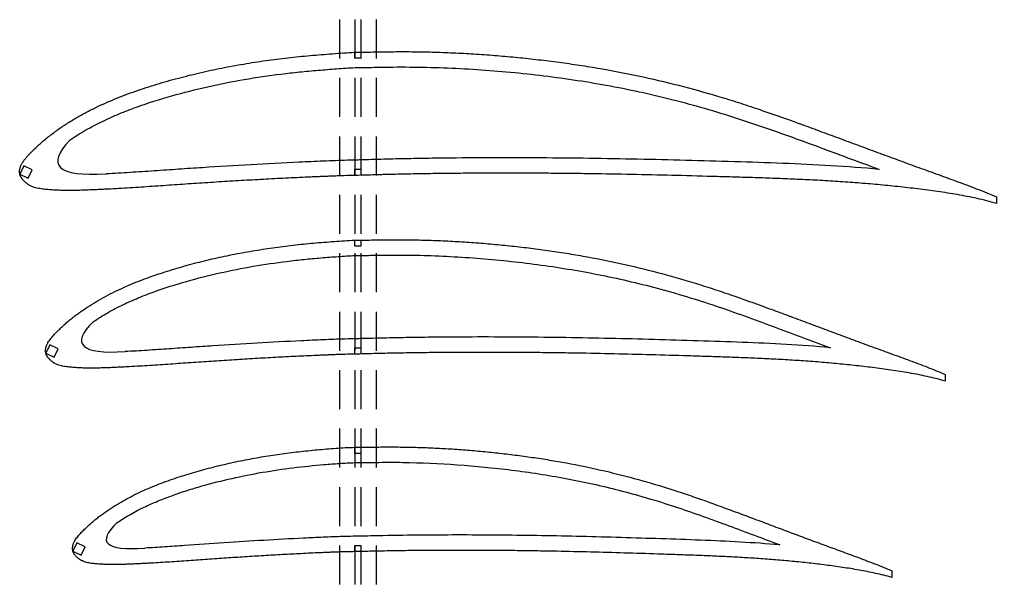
# Model space of a CAD drawing. Header units: millimetres. Extents: x -11497 to 404, y -3854 to 414.
# Drawn here: x -3060.2 to -2741.7, y 214.8 to 399.9 of the extents above; entities that cross this region are included whole.
import ezdxf

# ---------------------------------------------------------------- set-up
doc = ezdxf.new("R2010")
doc.units = ezdxf.units.MM
doc.linetypes.add('DASHED', pattern=[19.05, 12.7, -6.35])
doc.layers.add('111', color=140, linetype='DASHED')

msp = doc.modelspace()

# ---------------------------------------------------------------- linework, layer by layer
for p, q in [((-2950.9288, 387.304), (-2950.9288, 389.2924)), ((-2948.9288, 389.304), (-2948.9288, 387.304)), ((-2948.9288, 387.304), (-2950.9288, 387.304)), ((-2950.9288, 349.1179), (-2950.9288, 351.1179)), ((-2950.9288, 351.1179), (-2948.9288, 351.1179)), ((-2948.9288, 351.1179), (-2948.9288, 349.1676)), ((-2950.9288, 326.0361), (-2950.9288, 328.0224)), ((-2948.9288, 326.0361), (-2950.9288, 326.0361)), ((-2948.9288, 328.0361), (-2948.9288, 326.0361)), ((-2950.9288, 290.8706), (-2950.9288, 292.8706)), ((-2950.9288, 292.8706), (-2948.9288, 292.8706)), ((-2948.9288, 292.8706), (-2948.9288, 290.9165)), ((-2950.9288, 258.5164), (-2950.9288, 260.5008)), ((-2948.9288, 258.5164), (-2950.9288, 258.5164)), ((-2948.9288, 260.5164), (-2948.9288, 258.5164)), ((-2950.9288, 226.4871), (-2950.9288, 228.4871)), ((-2950.9288, 228.4871), (-2948.9288, 228.4871)), ((-2948.9288, 228.4871), (-2948.9288, 226.5277))]:
    msp.add_line(p, q)
at = {"color": 7, "linetype": 'Continuous', "lineweight": 25}
for p, q in [((-3043.7303, 360.7255), (-3043.73, 360.7253)), ((-3058.8353, 352.2086), (-3060.1031, 349.4896)), ((-3056.1163, 350.9407), (-3058.8353, 352.2086)), ((-3057.3842, 348.2218), (-3056.1163, 350.9407)), ((-3060.1031, 349.4896), (-3057.3842, 348.2218)), ((-3032.0292, 349.6318), (-3032.031, 349.6317)), ((-2741.6555, 342.1581), (-2741.6549, 339.9964)), ((-3036.2038, 301.437), (-3036.2037, 301.4368)), ((-3050.352, 293.8611), (-3051.6199, 291.1422)), ((-3047.6331, 292.5932), (-3050.352, 293.8611)), ((-3051.6199, 291.1422), (-3048.901, 289.8743)), ((-3048.901, 289.8743), (-3047.6331, 292.5932)), ((-3025.8082, 291.6955), (-3025.8113, 291.6953)), ((-2758.4011, 284.2697), (-2758.3996, 282.0968)), ((-3028.3897, 235.9725), (-3028.3895, 235.9723)), ((-3041.5445, 229.3737), (-3042.8124, 226.6548)), ((-3042.8124, 226.6548), (-3040.0935, 225.3869)), ((-3038.8256, 228.1058), (-3041.5445, 229.3737)), ((-3040.0935, 225.3869), (-3038.8256, 228.1058)), ((-2775.7867, 220.2589), (-2775.7845, 218.0744))]:
    msp.add_line(p, q, dxfattribs=at)
for points, knots in [([(-2741.6549, 339.9964), (-2742.6944, 340.3143), (-2744.803, 340.8497), (-2747.9764, 341.6083), (-2751.1736, 342.2709), (-2754.3849, 342.8638), (-2757.609, 343.3923), (-2760.8417, 343.8712), (-2764.0808, 344.3131), (-2767.3248, 344.7263), (-2770.5731, 345.1124), (-2774.9094, 345.5943), (-2780.339, 346.1322), (-2786.8665, 346.6835), (-2793.4037, 347.1512), (-2799.9489, 347.5378), (-2806.5001, 347.8576), (-2813.0558, 348.1226), (-2819.6148, 348.3477), (-2826.1758, 348.5491), (-2834.9259, 348.7997), (-2845.8655, 349.101), (-2858.9944, 349.4115), (-2869.934, 349.6102), (-2878.6836, 349.7274), (-2885.2443, 349.7946), (-2891.8031, 349.8413), (-2898.3595, 349.8648), (-2904.9133, 349.8664), (-2911.4639, 349.8439), (-2918.0109, 349.7954), (-2924.5538, 349.7195), (-2930.0026, 349.6328), (-2934.3591, 349.5496), (-2937.6251, 349.4765), (-2940.3459, 349.4181), (-2942.5215, 349.358), (-2944.6965, 349.2933), (-2947.4142, 349.2048), (-2949.5881, 349.1504), (-2951.8907, 349.0948), (-2953.7138, 349.0387), (-2956.1437, 348.9579), (-2957.9657, 348.8933), (-2959.7872, 348.8232), (-2961.6082, 348.7476), (-2963.4288, 348.6705), (-2965.8557, 348.5661), (-2968.8884, 348.4284), (-2972.526, 348.2548), (-2976.1622, 348.0727), (-2981.0083, 347.8184), (-2985.8515, 347.5487), (-2990.6919, 347.2621), (-2994.3209, 347.04), (-2997.9486, 346.8114), (-3001.5751, 346.5755), (-3005.2004, 346.3341), (-3008.8248, 346.0891), (-3012.4481, 345.8395), (-3016.0708, 345.5896), (-3019.6933, 345.3445), (-3023.3159, 345.1102), (-3026.939, 344.8919), (-3029.9589, 344.7282), (-3032.3752, 344.6065), (-3034.1874, 344.5193), (-3035.9997, 344.4357), (-3037.8122, 344.3567), (-3039.625, 344.2891), (-3041.4383, 344.2384), (-3043.2521, 344.2121), (-3045.0661, 344.2157), (-3046.8795, 344.2564), (-3048.6917, 344.3332), (-3050.5014, 344.457), (-3052.3072, 344.6251), (-3054.1069, 344.8592), (-3055.5716, 345.2538), (-3056.6777, 345.747), (-3057.3318, 346.1266), (-3057.8292, 346.4704), (-3058.3086, 346.8387), (-3058.7559, 347.2464), (-3059.11, 347.6395), (-3059.3036, 347.8711), (-3059.4408, 348.0515), (-3059.5676, 348.2392), (-3059.6807, 348.4356), (-3059.7833, 348.6376), (-3059.8913, 348.8362), (-3059.9924, 349.0383), (-3060.0662, 349.2523), (-3060.1247, 349.4706), (-3060.1688, 349.6928), (-3060.2015, 349.9169), (-3060.2283, 350.218), (-3060.232, 350.5965), (-3060.1866, 350.9723), (-3060.1298, 351.2688), (-3060.0752, 351.4887), (-3060.0102, 351.7058), (-3059.9119, 351.9915), (-3059.7683, 352.341), (-3059.568, 352.7478), (-3059.272, 353.2751), (-3058.8542, 353.9054), (-3058.3041, 354.6262), (-3057.7172, 355.318), (-3057.1059, 355.9876), (-3056.4766, 356.6404), (-3055.8367, 357.283), (-3054.9754, 358.1313), (-3053.8737, 359.1662), (-3052.5141, 360.3665), (-3051.1143, 361.52), (-3049.6814, 362.6319), (-3047.7314, 364.0623), (-3045.2294, 365.7598), (-3042.143, 367.6674), (-3038.9827, 369.4503), (-3035.7534, 371.1055), (-3032.4642, 372.6387), (-3029.1241, 374.0583), (-3025.7451, 375.3833), (-3022.334, 376.6247), (-3018.8944, 377.7862), (-3015.4311, 378.8766), (-3011.9461, 379.8976), (-3008.4434, 380.8585), (-3004.9249, 381.7623), (-3001.3916, 382.6095), (-2997.8446, 383.4012), (-2993.0985, 384.3832), (-2987.1373, 385.4788), (-2981.144, 386.4018), (-2976.334, 387.0459), (-2972.7194, 387.4815), (-2969.0984, 387.8704), (-2965.4723, 388.2224), (-2961.8399, 388.5151), (-2958.205, 388.7916), (-2954.5685, 389.0636), (-2952.1423, 389.2228), (-2950.9288, 389.2924)], [0, 0, 0, 0, 0.00737426, 0.01474851, 0.02212277, 0.02949703, 0.03687129, 0.04424554, 0.0516198, 0.05899406, 0.06636831, 0.07374257, 0.08849108, 0.1032396, 0.11798811, 0.13273663, 0.14748514, 0.16223365, 0.17698217, 0.19173068, 0.2064792, 0.23597622, 0.26547325, 0.29497028, 0.3097188, 0.32446731, 0.33921582, 0.35396434, 0.36871285, 0.38346137, 0.39820988, 0.41295839, 0.42770691, 0.43508116, 0.44245542, 0.44982968, 0.45351681, 0.45720394, 0.46457819, 0.47195245, 0.47195245, 0.48020319, 0.48432856, 0.48845394, 0.49257931, 0.49670468, 0.50083005, 0.50495542, 0.51320616, 0.52145691, 0.52970765, 0.53795839, 0.55445988, 0.56271062, 0.57096137, 0.57921211, 0.58746285, 0.59571359, 0.60396434, 0.61221508, 0.62046582, 0.62871657, 0.63696731, 0.64521805, 0.6534688, 0.65759417, 0.66171954, 0.66584491, 0.66997028, 0.67409565, 0.67822102, 0.6823464, 0.68647177, 0.69059714, 0.69472251, 0.69884788, 0.70297325, 0.70709862, 0.711224, 0.71328668, 0.71534937, 0.71638071, 0.71741205, 0.71947474, 0.72050608, 0.72102175, 0.72153742, 0.7220531, 0.72256877, 0.72308444, 0.72360011, 0.72411578, 0.72463145, 0.72514712, 0.7256628, 0.72617847, 0.72669414, 0.72772548, 0.72875682, 0.7292725, 0.72978817, 0.73030384, 0.73081951, 0.73185085, 0.7328822, 0.73391354, 0.73597622, 0.73803891, 0.7401016, 0.74216428, 0.74422697, 0.74628965, 0.74835234, 0.75247771, 0.75660308, 0.76072845, 0.76485383, 0.7689792, 0.77722994, 0.78548068, 0.79373143, 0.80198217, 0.81023291, 0.81848365, 0.8267344, 0.83498514, 0.84323588, 0.85148663, 0.85973737, 0.86798811, 0.87623886, 0.8844896, 0.89274034, 0.90099108, 0.91749257, 0.93399406, 0.9422448, 0.95049554, 0.95874629, 0.96699703, 0.97524777, 0.98349851, 0.99174926, 1, 1, 1, 1]), ([(-2950.9288, 389.2924), (-2949.8015, 389.2939), (-2947.5473, 389.3155), (-2944.1665, 389.3792), (-2940.7858, 389.4462), (-2937.4044, 389.4761), (-2934.023, 389.4785), (-2929.5145, 389.4371), (-2925.007, 389.3347), (-2920.5013, 389.173), (-2915.9972, 388.9721), (-2910.3708, 388.6446), (-2903.6267, 388.1378), (-2896.8925, 387.5138), (-2890.1693, 386.7792), (-2883.4604, 385.9271), (-2876.7671, 384.9563), (-2867.8692, 383.4921), (-2856.8054, 381.3264), (-2843.65, 378.1701), (-2832.8016, 375.103), (-2824.2015, 372.3916), (-2815.6482, 369.535), (-2807.1564, 366.5018), (-2798.6925, 363.3918), (-2792.351, 361.0422), (-2786.0095, 358.6925), (-2779.6677, 356.3437), (-2773.3215, 354.0069), (-2768.0279, 352.0732), (-2763.7891, 350.5372), (-2760.6068, 349.3939), (-2757.4259, 348.2471), (-2754.2477, 347.0924), (-2751.0789, 345.9123), (-2747.9195, 344.707), (-2744.7784, 343.455), (-2742.6897, 342.6065), (-2741.6555, 342.1581)], [0, 0, 0, 0, 0.015625, 0.03125, 0.046875, 0.0625, 0.078125, 0.09375, 0.125, 0.140625, 0.15625, 0.1875, 0.21875, 0.25, 0.28125, 0.3125, 0.34375, 0.375, 0.4375, 0.5, 0.5625, 0.59375, 0.625, 0.6875, 0.71875, 0.75, 0.78125, 0.8125, 0.84375, 0.875, 0.890625, 0.90625, 0.921875, 0.9375, 0.953125, 0.96875, 0.984375, 1, 1, 1, 1]), ([(-3043.73, 360.7253), (-3042.0398, 361.8668), (-3040.3167, 362.933), (-3036.8147, 364.9376), (-3035.0345, 365.8732), (-3031.4215, 367.6235), (-3029.5884, 368.4378), (-3025.8808, 369.9719), (-3024.0073, 370.6936), (-3018.3383, 372.7481), (-3014.493, 373.9666), (-3006.7032, 376.1769), (-3002.7831, 377.1673), (-2994.8997, 378.9387), (-2990.9358, 379.719), (-2982.9673, 381.0867), (-2978.9597, 381.6739), (-2972.9396, 382.4225), (-2970.9306, 382.6487), (-2967.9145, 382.96), (-2966.9088, 383.0595), (-2964.896, 383.2461), (-2963.889, 383.3321), (-2960.8665, 383.5771), (-2958.8505, 383.729), (-2954.8182, 384.0305), (-2952.8015, 384.1755), (-2950.7821, 384.2925)], [0, 0, 0, 0, 0.0625, 0.0625, 0.125, 0.125, 0.1875, 0.1875, 0.25, 0.25, 0.375, 0.375, 0.5, 0.5, 0.625, 0.625, 0.75, 0.75, 0.8125, 0.8125, 0.84375, 0.84375, 0.875, 0.875, 0.9375, 0.9375, 1, 1, 1, 1]), ([(-2950.7823, 384.2926), (-2948.9546, 384.2963), (-2947.1259, 384.3237), (-2943.468, 384.3911), (-2941.6387, 384.4312), (-2936.1535, 384.494), (-2932.4989, 384.481), (-2921.5425, 384.276), (-2914.2473, 383.925), (-2903.3177, 383.0913), (-2899.6767, 382.7609), (-2892.399, 382.0013), (-2888.7594, 381.5704), (-2877.8753, 380.1195), (-2870.6632, 378.9419), (-2856.3425, 376.0924), (-2849.2341, 374.4196), (-2838.6455, 371.5562), (-2835.1271, 370.5424), (-2828.1204, 368.3981), (-2824.637, 367.2698), (-2814.231, 363.76), (-2807.3529, 361.2535), (-2793.6161, 356.1852), (-2786.7556, 353.6291), (-2779.8868, 351.0962)], [0, 0, 0, 0, 0.03125, 0.03125, 0.0625, 0.0625, 0.125, 0.125, 0.25, 0.25, 0.3125, 0.3125, 0.375, 0.375, 0.5, 0.5, 0.625, 0.625, 0.6875, 0.6875, 0.75, 0.75, 0.875, 0.875, 1, 1, 1, 1]), ([(-2779.8868, 351.0962), (-2785.1276, 351.5771), (-2790.3723, 351.9692), (-2800.8681, 352.6061), (-2806.1191, 352.8523), (-2816.6248, 353.2601), (-2821.8794, 353.424), (-2832.3893, 353.7324), (-2837.6446, 353.8794), (-2853.4116, 354.2953), (-2863.9261, 354.5255), (-2884.9546, 354.8165), (-2895.4686, 354.8845), (-2911.2393, 354.85), (-2916.4961, 354.8147), (-2924.3812, 354.7211), (-2927.0096, 354.6831), (-2930.9521, 354.6159), (-2932.2662, 354.592), (-2934.8945, 354.5397), (-2936.2087, 354.5105), (-2938.837, 354.4527), (-2940.1511, 354.4248), (-2942.7794, 354.3549), (-2944.0935, 354.3147), (-2946.7217, 354.2324), (-2948.0358, 354.1932), (-2950.0075, 354.1429), (-2950.6648, 354.1278), (-2951.9792, 354.0937), (-2952.6363, 354.0746), (-2955.9214, 353.9734), (-2958.5489, 353.8801), (-2963.8021, 353.662), (-2966.4284, 353.5481), (-2974.3061, 353.1816), (-2979.5564, 352.9103), (-2990.0544, 352.3181), (-2995.302, 351.9959), (-3003.1717, 351.4826), (-3005.7948, 351.3072), (-3011.0405, 350.9505), (-3013.6631, 350.7678), (-3018.9087, 350.4092), (-3021.5317, 350.2337), (-3026.7792, 349.9094), (-3029.4038, 349.7631), (-3032.0292, 349.6318)], [0, 0, 0, 0, 0.0625, 0.0625, 0.125, 0.125, 0.1875, 0.1875, 0.25, 0.25, 0.375, 0.375, 0.5, 0.5, 0.5625, 0.5625, 0.59375, 0.59375, 0.609375, 0.609375, 0.625, 0.625, 0.640625, 0.640625, 0.65625, 0.65625, 0.671875, 0.671875, 0.6796875, 0.6796875, 0.6875, 0.6875, 0.71875, 0.71875, 0.75, 0.75, 0.8125, 0.8125, 0.875, 0.875, 0.90625, 0.90625, 0.9375, 0.9375, 0.96875, 0.96875, 1, 1, 1, 1]), ([(-2950.9288, 328.0224), (-2949.8913, 328.0261), (-2947.8165, 328.0448), (-2944.7048, 328.0959), (-2941.5931, 328.153), (-2938.4809, 328.173), (-2935.3687, 328.1696), (-2931.2193, 328.122), (-2927.0709, 328.0199), (-2922.9242, 327.862), (-2918.7791, 327.6687), (-2913.6013, 327.3567), (-2907.3951, 326.8777), (-2901.1982, 326.2909), (-2895.0118, 325.602), (-2888.8385, 324.8056), (-2882.6799, 323.9001), (-2874.4931, 322.5359), (-2864.3141, 320.5227), (-2852.2118, 317.5941), (-2842.2327, 314.7518), (-2834.322, 312.2412), (-2826.455, 309.5964), (-2818.6448, 306.7892), (-2810.8603, 303.9117), (-2805.028, 301.7377), (-2799.1957, 299.5635), (-2793.3629, 297.3905), (-2787.5264, 295.2278), (-2782.658, 293.438), (-2778.7598, 292.0156), (-2775.8335, 290.9562), (-2772.908, 289.8946), (-2769.9851, 288.8257), (-2767.0705, 287.7344), (-2764.1645, 286.6202), (-2761.2743, 285.4657), (-2759.3533, 284.6816), (-2758.4011, 284.2697)], [0, 0, 0, 0, 0.015625, 0.03125, 0.046875, 0.0625, 0.078125, 0.09375, 0.125, 0.140625, 0.15625, 0.1875, 0.21875, 0.25, 0.28125, 0.3125, 0.34375, 0.375, 0.4375, 0.5, 0.5625, 0.59375, 0.625, 0.6875, 0.71875, 0.75, 0.78125, 0.8125, 0.84375, 0.875, 0.890625, 0.90625, 0.921875, 0.9375, 0.953125, 0.96875, 0.984375, 1, 1, 1, 1]), ([(-2758.3996, 282.0968), (-2759.3588, 282.386), (-2761.3016, 282.8812), (-2764.2262, 283.5792), (-2767.1712, 284.1924), (-2770.1289, 284.7427), (-2773.0975, 285.2351), (-2776.0738, 285.6827), (-2779.0556, 286.0965), (-2782.0416, 286.4832), (-2785.0314, 286.8448), (-2789.0222, 287.2961), (-2794.0186, 287.8003), (-2800.0245, 288.3176), (-2806.0383, 288.7582), (-2812.0587, 289.1246), (-2818.0839, 289.4299), (-2824.1126, 289.6853), (-2830.1438, 289.9044), (-2836.1765, 290.1015), (-2844.2214, 290.3485), (-2854.279, 290.6453), (-2866.3494, 290.9547), (-2876.4079, 291.1573), (-2884.4538, 291.2813), (-2890.4874, 291.3554), (-2896.52, 291.4107), (-2902.5513, 291.4443), (-2908.5811, 291.4582), (-2914.609, 291.4498), (-2920.6349, 291.4178), (-2926.6584, 291.36), (-2931.6757, 291.2906), (-2935.688, 291.2224), (-2938.6964, 291.1619), (-2941.2029, 291.1117), (-2943.2075, 291.0614), (-2945.2116, 291.0106), (-2947.7162, 290.9428), (-2949.7198, 290.8986), (-2951.842, 290.8496), (-2953.5224, 290.805), (-2955.7625, 290.7397), (-2957.4422, 290.6852), (-2959.1215, 290.6216), (-2960.8002, 290.5493), (-2962.4787, 290.4763), (-2964.7166, 290.3794), (-2967.513, 290.2495), (-2970.8677, 290.0866), (-2974.2214, 289.9163), (-2978.6916, 289.6779), (-2983.1598, 289.4254), (-2987.6259, 289.1571), (-2990.9747, 288.9493), (-2994.3225, 288.7354), (-2997.6694, 288.5149), (-3001.0156, 288.2893), (-3004.3611, 288.0599), (-3007.7059, 287.8266), (-3011.0503, 287.5931), (-3014.3947, 287.3638), (-3017.7394, 287.1443), (-3021.0848, 286.9399), (-3023.8734, 286.7866), (-3026.1046, 286.6723), (-3027.7781, 286.5902), (-3029.4517, 286.5114), (-3031.1255, 286.4372), (-3032.7997, 286.3736), (-3034.4744, 286.3252), (-3036.1495, 286.3009), (-3037.8249, 286.3033), (-3039.4997, 286.3412), (-3041.1736, 286.4113), (-3042.8449, 286.5267), (-3044.5129, 286.681), (-3046.1745, 286.9034), (-3047.5245, 287.2788), (-3048.5407, 287.7455), (-3049.1419, 288.101), (-3049.5971, 288.4242), (-3050.0364, 288.7688), (-3050.4443, 289.1508), (-3050.7656, 289.5187), (-3050.94, 289.736), (-3051.0631, 289.905), (-3051.1765, 290.0806), (-3051.2775, 290.2637), (-3051.3685, 290.4519), (-3051.4623, 290.6381), (-3051.5479, 290.8277), (-3051.608, 291.0272), (-3051.6553, 291.23), (-3051.6907, 291.4359), (-3051.7165, 291.6433), (-3051.7375, 291.9215), (-3051.7418, 292.2711), (-3051.7015, 292.6183), (-3051.6556, 292.893), (-3051.6091, 293.0969), (-3051.5521, 293.2982), (-3051.4656, 293.5633), (-3051.3379, 293.888), (-3051.1564, 294.2654), (-3050.8881, 294.7551), (-3050.506, 295.3397), (-3050.0014, 296.0083), (-3049.4621, 296.6495), (-3048.8994, 297.2698), (-3048.3191, 297.8737), (-3047.7293, 298.4684), (-3046.9347, 299.253), (-3045.9187, 300.2104), (-3044.6647, 301.3212), (-3043.3731, 302.3882), (-3042.0511, 303.4171), (-3040.2517, 304.7405), (-3037.9422, 306.3104), (-3035.0937, 308.0756), (-3032.1759, 309.724), (-3029.1949, 311.2554), (-3026.1581, 312.6731), (-3023.0742, 313.9858), (-3019.9549, 315.2118), (-3016.8055, 316.3592), (-3013.6303, 317.4338), (-3010.4331, 318.4419), (-3007.2161, 319.3862), (-3003.9829, 320.2749), (-3000.7353, 321.1108), (-2997.4743, 321.8944), (-2994.2008, 322.6264), (-2989.821, 323.5346), (-2984.3205, 324.5476), (-2978.7914, 325.4016), (-2974.3546, 325.9974), (-2971.0207, 326.4001), (-2967.6814, 326.7604), (-2964.3377, 327.0855), (-2960.9887, 327.3579), (-2957.6377, 327.6145), (-2954.2847, 327.8535), (-2952.0474, 327.976), (-2950.9288, 328.0224)], [0, 0, 0, 0, 0.00737426, 0.01474851, 0.02212277, 0.02949703, 0.03687129, 0.04424554, 0.0516198, 0.05899406, 0.06636831, 0.07374257, 0.08849108, 0.1032396, 0.11798811, 0.13273663, 0.14748514, 0.16223365, 0.17698217, 0.19173068, 0.2064792, 0.23597622, 0.26547325, 0.29497028, 0.3097188, 0.32446731, 0.33921582, 0.35396434, 0.36871285, 0.38346137, 0.39820988, 0.41295839, 0.42770691, 0.43508116, 0.44245542, 0.44982968, 0.45351681, 0.45720394, 0.46457819, 0.47195245, 0.47195245, 0.48020319, 0.48432856, 0.48845394, 0.49257931, 0.49670468, 0.50083005, 0.50495542, 0.51320616, 0.52145691, 0.52970765, 0.53795839, 0.55445988, 0.56271062, 0.57096137, 0.57921211, 0.58746285, 0.59571359, 0.60396434, 0.61221508, 0.62046582, 0.62871657, 0.63696731, 0.64521805, 0.6534688, 0.65759417, 0.66171954, 0.66584491, 0.66997028, 0.67409565, 0.67822102, 0.6823464, 0.68647177, 0.69059714, 0.69472251, 0.69884788, 0.70297325, 0.70709862, 0.711224, 0.71328668, 0.71534937, 0.71638071, 0.71741205, 0.71947474, 0.72050608, 0.72102175, 0.72153742, 0.7220531, 0.72256877, 0.72308444, 0.72360011, 0.72411578, 0.72463145, 0.72514712, 0.7256628, 0.72617847, 0.72669414, 0.72772548, 0.72875682, 0.7292725, 0.72978817, 0.73030384, 0.73081951, 0.73185085, 0.7328822, 0.73391354, 0.73597622, 0.73803891, 0.7401016, 0.74216428, 0.74422697, 0.74628965, 0.74835234, 0.75247771, 0.75660308, 0.76072845, 0.76485383, 0.7689792, 0.77722994, 0.78548068, 0.79373143, 0.80198217, 0.81023291, 0.81848365, 0.8267344, 0.83498514, 0.84323588, 0.85148663, 0.85973737, 0.86798811, 0.87623886, 0.8844896, 0.89274034, 0.90099108, 0.91749257, 0.93399406, 0.9422448, 0.95049554, 0.95874629, 0.96699703, 0.97524777, 0.98349851, 0.99174926, 1, 1, 1, 1]), ([(-3036.2037, 301.4368), (-3034.6504, 302.4826), (-3033.0674, 303.4604), (-3029.8491, 305.2971), (-3028.2133, 306.1546), (-3024.8929, 307.7585), (-3023.2081, 308.5044), (-3019.8013, 309.9113), (-3018.0799, 310.5738), (-3012.8706, 312.4582), (-3009.3365, 313.5774), (-3002.1812, 315.6071), (-2998.5811, 316.5168), (-2991.3403, 318.1444), (-2987.6994, 318.8616), (-2980.3799, 320.1194), (-2976.6989, 320.6602), (-2971.1698, 321.3492), (-2969.3247, 321.5577), (-2966.5548, 321.8446), (-2965.6311, 321.9362), (-2963.7826, 322.1083), (-2962.8578, 322.1878), (-2960.0822, 322.4148), (-2958.2309, 322.5567), (-2954.5267, 322.8238), (-2952.6734, 322.9443), (-2950.8162, 323.0228)], [0, 0, 0, 0, 0.0625, 0.0625, 0.125, 0.125, 0.1875, 0.1875, 0.25, 0.25, 0.375, 0.375, 0.5, 0.5, 0.625, 0.625, 0.75, 0.75, 0.8125, 0.8125, 0.84375, 0.84375, 0.875, 0.875, 0.9375, 0.9375, 1, 1, 1, 1]), ([(-2950.8162, 323.0228), (-2949.1587, 323.0293), (-2947.5004, 323.0501), (-2944.1832, 323.1039), (-2942.5243, 323.1382), (-2937.5501, 323.1874), (-2934.2366, 323.1707), (-2924.3035, 322.9731), (-2917.6914, 322.6496), (-2907.7873, 321.8903), (-2904.4884, 321.5905), (-2897.8951, 320.9019), (-2894.6008, 320.5128), (-2888.017, 319.6389), (-2884.7293, 319.1551), (-2878.1819, 318.0855), (-2874.9198, 317.4991), (-2865.1698, 315.5777), (-2858.7194, 314.0759), (-2849.1152, 311.5057), (-2845.9256, 310.5964), (-2839.57, 308.6727), (-2836.4046, 307.6572), (-2826.9574, 304.4933), (-2820.7167, 302.2245), (-2811.3748, 298.7681), (-2808.2641, 297.6069), (-2802.0417, 295.2874), (-2798.9307, 294.127), (-2795.8184, 292.97)], [0, 0, 0, 0, 0.03125, 0.03125, 0.0625, 0.0625, 0.125, 0.125, 0.25, 0.25, 0.3125, 0.3125, 0.375, 0.375, 0.4375, 0.4375, 0.5, 0.5, 0.625, 0.625, 0.6875, 0.6875, 0.75, 0.75, 0.875, 0.875, 0.9375, 0.9375, 1, 1, 1, 1]), ([(-2795.8184, 292.97), (-2800.6002, 293.3915), (-2805.3853, 293.7351), (-2814.9611, 294.2957), (-2819.7516, 294.515), (-2829.3354, 294.8863), (-2834.1287, 295.0406), (-2843.7159, 295.3367), (-2848.5096, 295.4798), (-2862.8922, 295.8802), (-2872.4836, 296.101), (-2891.6681, 296.3897), (-2901.2601, 296.4642), (-2915.6477, 296.4505), (-2920.4435, 296.4243), (-2927.637, 296.3475), (-2930.0348, 296.3159), (-2934.8304, 296.2405), (-2937.2282, 296.1942), (-2940.8248, 296.1211), (-2942.0237, 296.094), (-2944.4214, 296.0336), (-2945.6203, 296.0018), (-2948.018, 295.9398), (-2949.2169, 295.9124), (-2951.6146, 295.8576), (-2952.8133, 295.8271), (-2955.2104, 295.7598), (-2956.4088, 295.7243), (-2958.805, 295.6402), (-2960.0026, 295.5897), (-2962.3976, 295.4859), (-2963.5952, 295.4346), (-2965.99, 295.3272), (-2967.1873, 295.271), (-2973.1734, 294.9842), (-2977.9609, 294.7316), (-2987.5335, 294.18), (-2992.3185, 293.8807), (-2999.4944, 293.4056), (-3001.8862, 293.2431), (-3006.6695, 292.913), (-3009.0609, 292.7445), (-3013.8441, 292.4136), (-3016.2359, 292.2516), (-3021.0209, 291.9523), (-3023.4142, 291.8173), (-3025.8082, 291.6955)], [0, 0, 0, 0, 0.0625, 0.0625, 0.125, 0.125, 0.1875, 0.1875, 0.25, 0.25, 0.375, 0.375, 0.5, 0.5, 0.5625, 0.5625, 0.59375, 0.59375, 0.625, 0.625, 0.640625, 0.640625, 0.65625, 0.65625, 0.671875, 0.671875, 0.6875, 0.6875, 0.703125, 0.703125, 0.71875, 0.71875, 0.734375, 0.734375, 0.75, 0.75, 0.8125, 0.8125, 0.875, 0.875, 0.90625, 0.90625, 0.9375, 0.9375, 0.96875, 0.96875, 1, 1, 1, 1]), ([(-2775.7845, 218.0744), (-2776.6603, 218.3338), (-2778.4309, 218.7873), (-2781.0972, 219.4223), (-2783.7804, 219.9843), (-2786.4746, 220.4902), (-2789.1781, 220.9453), (-2791.8881, 221.3603), (-2794.6028, 221.7448), (-2797.321, 222.1042), (-2800.0424, 222.4404), (-2803.6745, 222.8598), (-2808.2212, 223.3291), (-2813.6855, 223.8111), (-2819.156, 224.2235), (-2824.6315, 224.5689), (-2830.1106, 224.8591), (-2835.5921, 225.1046), (-2841.0753, 225.3174), (-2846.5594, 225.5101), (-2853.8723, 225.7533), (-2863.0141, 226.0455), (-2873.9855, 226.3537), (-2883.1293, 226.5604), (-2890.4445, 226.6914), (-2895.9309, 226.7727), (-2901.4172, 226.8371), (-2906.9033, 226.8811), (-2912.3891, 226.9079), (-2917.8744, 226.9139), (-2923.3592, 226.8991), (-2928.8433, 226.86), (-2933.4127, 226.8087), (-2937.0678, 226.756), (-2939.8087, 226.7087), (-2942.0927, 226.6669), (-2943.9196, 226.6269), (-2945.7464, 226.5905), (-2948.0297, 226.5442), (-2949.8565, 226.5104), (-2951.7914, 226.4683), (-2953.3238, 226.4358), (-2955.3667, 226.3865), (-2956.8987, 226.3424), (-2958.4304, 226.2857), (-2959.9614, 226.2167), (-2961.4924, 226.1481), (-2963.5338, 226.0588), (-2966.085, 225.937), (-2969.146, 225.7853), (-2972.2064, 225.6272), (-2976.2863, 225.4054), (-2980.3651, 225.1708), (-2984.4427, 224.9213), (-2987.5005, 224.7285), (-2990.5577, 224.5298), (-2993.6145, 224.3254), (-2996.6708, 224.1161), (-2999.7267, 223.9029), (-3002.7823, 223.6866), (-3005.8379, 223.47), (-3008.8935, 223.2571), (-3011.9498, 223.0532), (-3015.0068, 222.863), (-3017.5553, 222.7205), (-3019.5944, 222.6139), (-3021.1238, 222.5371), (-3022.6535, 222.4633), (-3024.1833, 222.3941), (-3025.7135, 222.3347), (-3027.2442, 222.2887), (-3028.7754, 222.2664), (-3030.3069, 222.2675), (-3031.8379, 222.3025), (-3033.368, 222.3657), (-3034.8958, 222.4724), (-3036.4207, 222.6125), (-3037.9388, 222.8226), (-3039.1697, 223.1781), (-3040.0926, 223.6172), (-3040.6389, 223.9478), (-3041.0504, 224.2495), (-3041.4479, 224.5694), (-3041.815, 224.9249), (-3042.1022, 225.2666), (-3042.2566, 225.469), (-3042.3651, 225.6262), (-3042.4646, 225.7892), (-3042.5531, 225.9586), (-3042.6321, 226.1326), (-3042.7111, 226.3057), (-3042.7805, 226.4824), (-3042.8265, 226.6668), (-3042.8621, 226.8535), (-3042.8885, 227.0425), (-3042.9071, 227.2325), (-3042.9222, 227.4871), (-3042.9271, 227.8065), (-3042.892, 228.1242), (-3042.8575, 228.3762), (-3042.8195, 228.5635), (-3042.7707, 228.7484), (-3042.6965, 228.9922), (-3042.5853, 229.2911), (-3042.4232, 229.6378), (-3042.1836, 230.0886), (-3041.8387, 230.6258), (-3041.3814, 231.2401), (-3040.8915, 231.8288), (-3040.3792, 232.3978), (-3039.8498, 232.951), (-3039.312, 233.496), (-3038.5867, 234.2144), (-3037.6596, 235.0914), (-3036.5153, 236.1093), (-3035.3361, 237.0865), (-3034.1292, 238.0291), (-3032.4861, 239.2416), (-3030.3764, 240.6789), (-3027.7749, 242.2963), (-3025.1089, 243.805), (-3022.3857, 245.208), (-3019.6108, 246.5056), (-3016.7932, 247.7073), (-3013.9435, 248.8307), (-3011.0657, 249.8804), (-3008.1651, 250.8649), (-3005.244, 251.7874), (-3002.3053, 252.6523), (-2999.3519, 253.4659), (-2996.3856, 254.2312), (-2993.4072, 254.9488), (-2990.4177, 255.619), (-2986.4182, 256.4505), (-2981.396, 257.3778), (-2976.3489, 258.16), (-2972.2995, 258.7058), (-2969.2571, 259.0743), (-2966.2103, 259.4049), (-2963.1597, 259.7021), (-2960.1049, 259.9533), (-2957.0487, 260.1894), (-2953.99, 260.394), (-2951.9489, 260.4785), (-2950.9288, 260.5008)], [0, 0, 0, 0, 0.00737426, 0.01474851, 0.02212277, 0.02949703, 0.03687129, 0.04424554, 0.0516198, 0.05899406, 0.06636831, 0.07374257, 0.08849108, 0.1032396, 0.11798811, 0.13273663, 0.14748514, 0.16223365, 0.17698217, 0.19173068, 0.2064792, 0.23597622, 0.26547325, 0.29497028, 0.3097188, 0.32446731, 0.33921582, 0.35396434, 0.36871285, 0.38346137, 0.39820988, 0.41295839, 0.42770691, 0.43508116, 0.44245542, 0.44982968, 0.45351681, 0.45720394, 0.46457819, 0.47195245, 0.47195245, 0.48020319, 0.48432856, 0.48845394, 0.49257931, 0.49670468, 0.50083005, 0.50495542, 0.51320616, 0.52145691, 0.52970765, 0.53795839, 0.55445988, 0.56271062, 0.57096137, 0.57921211, 0.58746285, 0.59571359, 0.60396434, 0.61221508, 0.62046582, 0.62871657, 0.63696731, 0.64521805, 0.6534688, 0.65759417, 0.66171954, 0.66584491, 0.66997028, 0.67409565, 0.67822102, 0.6823464, 0.68647177, 0.69059714, 0.69472251, 0.69884788, 0.70297325, 0.70709862, 0.711224, 0.71328668, 0.71534937, 0.71638071, 0.71741205, 0.71947474, 0.72050608, 0.72102175, 0.72153742, 0.7220531, 0.72256877, 0.72308444, 0.72360011, 0.72411578, 0.72463145, 0.72514712, 0.7256628, 0.72617847, 0.72669414, 0.72772548, 0.72875682, 0.7292725, 0.72978817, 0.73030384, 0.73081951, 0.73185085, 0.7328822, 0.73391354, 0.73597622, 0.73803891, 0.7401016, 0.74216428, 0.74422697, 0.74628965, 0.74835234, 0.75247771, 0.75660308, 0.76072845, 0.76485383, 0.7689792, 0.77722994, 0.78548068, 0.79373143, 0.80198217, 0.81023291, 0.81848365, 0.8267344, 0.83498514, 0.84323588, 0.85148663, 0.85973737, 0.86798811, 0.87623886, 0.8844896, 0.89274034, 0.90099108, 0.91749257, 0.93399406, 0.9422448, 0.95049554, 0.95874629, 0.96699703, 0.97524777, 0.98349851, 0.99174926, 1, 1, 1, 1]), ([(-2950.9288, 260.5008), (-2949.9845, 260.5068), (-2948.0961, 260.5223), (-2945.2636, 260.5606), (-2942.4313, 260.6073), (-2939.5985, 260.6171), (-2936.7659, 260.6076), (-2932.9892, 260.5536), (-2929.2136, 260.4518), (-2925.4397, 260.2978), (-2921.6673, 260.1124), (-2916.9552, 259.8164), (-2911.3075, 259.3663), (-2905.6685, 258.8182), (-2900.0393, 258.1767), (-2894.4221, 257.438), (-2888.8187, 256.6004), (-2881.3703, 255.3399), (-2872.1099, 253.4851), (-2861.1009, 250.793), (-2852.0242, 248.184), (-2844.8294, 245.8819), (-2837.6748, 243.4571), (-2830.5723, 240.8844), (-2823.4933, 238.2484), (-2818.1895, 236.2567), (-2812.8859, 234.2648), (-2807.5817, 232.2743), (-2802.2743, 230.2924), (-2797.8473, 228.6518), (-2794.3028, 227.3475), (-2791.6423, 226.3751), (-2788.982, 225.4019), (-2786.3241, 224.4221), (-2783.6734, 223.4231), (-2781.0305, 222.4034), (-2778.4008, 221.3502), (-2776.6538, 220.6329), (-2775.7867, 220.2589)], [0, 0, 0, 0, 0.015625, 0.03125, 0.046875, 0.0625, 0.078125, 0.09375, 0.125, 0.140625, 0.15625, 0.1875, 0.21875, 0.25, 0.28125, 0.3125, 0.34375, 0.375, 0.4375, 0.5, 0.5625, 0.59375, 0.625, 0.6875, 0.71875, 0.75, 0.78125, 0.8125, 0.84375, 0.875, 0.890625, 0.90625, 0.921875, 0.9375, 0.953125, 0.96875, 0.984375, 1, 1, 1, 1]), ([(-3028.3895, 235.9723), (-3025.5678, 237.8653), (-3022.6399, 239.5175), (-3018.1154, 241.6951), (-3016.5848, 242.37), (-3013.4905, 243.645), (-3011.9272, 244.2458), (-3008.7727, 245.3843), (-3007.1821, 245.9231), (-3003.9766, 246.9461), (-3002.3607, 247.4302), (-2997.4893, 248.8117), (-2994.2214, 249.6377), (-2987.6482, 251.116), (-2984.3428, 251.7678), (-2977.6979, 252.9115), (-2974.3562, 253.404), (-2967.6643, 254.2402), (-2964.3119, 254.5879), (-2959.2736, 255.0045), (-2957.5935, 255.1361), (-2954.2303, 255.3677), (-2952.5469, 255.4633), (-2950.8582, 255.5012)], [0, 0, 0, 0, 0.125, 0.125, 0.1875, 0.1875, 0.25, 0.25, 0.3125, 0.3125, 0.375, 0.375, 0.5, 0.5, 0.625, 0.625, 0.75, 0.75, 0.875, 0.875, 0.9375, 0.9375, 1, 1, 1, 1]), ([(-2950.8582, 255.5012), (-2949.3717, 255.5107), (-2947.8849, 255.5251), (-2944.9106, 255.5654), (-2943.423, 255.5936), (-2938.9631, 255.629), (-2935.9927, 255.6079), (-2927.0895, 255.4159), (-2921.1647, 255.1185), (-2909.3353, 254.2012), (-2903.4307, 253.5821), (-2894.5892, 252.4091), (-2891.6441, 251.9772), (-2885.7617, 251.0207), (-2882.8341, 250.4975), (-2874.0939, 248.7877), (-2868.3253, 247.4567), (-2859.756, 245.1853), (-2856.9133, 244.3831), (-2851.255, 242.6891), (-2848.4399, 241.7959), (-2840.0293, 239.0025), (-2834.4684, 236.9886), (-2826.1469, 233.9022), (-2823.3764, 232.8625), (-2817.8357, 230.7818), (-2815.0655, 229.7411), (-2812.2949, 228.7017)], [0, 0, 0, 0, 0.03125, 0.03125, 0.0625, 0.0625, 0.125, 0.125, 0.25, 0.25, 0.375, 0.375, 0.4375, 0.4375, 0.5, 0.5, 0.625, 0.625, 0.6875, 0.6875, 0.75, 0.75, 0.875, 0.875, 0.9375, 0.9375, 1, 1, 1, 1]), ([(-2812.2949, 228.7017), (-2816.6005, 229.0639), (-2820.9091, 229.3588), (-2829.5305, 229.8455), (-2833.8434, 230.039), (-2842.4714, 230.3763), (-2846.7863, 230.5221), (-2855.4165, 230.8065), (-2859.7318, 230.9446), (-2872.679, 231.3279), (-2881.3123, 231.5388), (-2898.5849, 231.8255), (-2907.2212, 231.9066), (-2924.4927, 231.917), (-2933.1281, 231.8414), (-2942.8425, 231.6534), (-2943.9219, 231.6292), (-2946.0806, 231.5859), (-2947.16, 231.564), (-2950.3981, 231.5014), (-2952.5569, 231.4575), (-2955.7949, 231.3783), (-2956.8741, 231.348), (-2959.0312, 231.267), (-2960.1091, 231.2162), (-2962.2654, 231.1201), (-2963.3435, 231.0732), (-2965.4995, 230.9722), (-2966.5773, 230.9197), (-2971.9663, 230.653), (-2976.2763, 230.4195), (-2984.8939, 229.9102), (-2989.2015, 229.6349), (-2997.8149, 229.0539), (-3002.1205, 228.745), (-3008.5795, 228.2917), (-3010.7327, 228.1437), (-3015.0403, 227.8702), (-3017.195, 227.7469), (-3019.3503, 227.6349)], [0, 0, 0, 0, 0.0625, 0.0625, 0.125, 0.125, 0.1875, 0.1875, 0.25, 0.25, 0.375, 0.375, 0.5, 0.5, 0.625, 0.625, 0.640625, 0.640625, 0.65625, 0.65625, 0.6875, 0.6875, 0.703125, 0.703125, 0.71875, 0.71875, 0.734375, 0.734375, 0.75, 0.75, 0.8125, 0.8125, 0.875, 0.875, 0.9375, 0.9375, 0.96875, 0.96875, 1, 1, 1, 1])]:
    msp.add_open_spline(points, degree=3, knots=knots, dxfattribs=at)
for points in [[(-3043.7303, 360.7255), (-3051.7863, 352.3971), (-3047.8866, 348.6991), (-3032.031, 349.6317)], [(-3036.2038, 301.437), (-3043.6699, 294.0267), (-3040.2057, 290.7794), (-3025.8113, 291.6953)], [(-3028.3897, 235.9725), (-3035.2432, 229.5155), (-3032.2313, 226.7362), (-3019.3539, 227.6347)], [(-3019.3503, 227.6349), (-3019.3515, 227.6349), (-3019.3527, 227.6348), (-3019.3539, 227.6347)]]:
    msp.add_open_spline(points, degree=3, dxfattribs=at)
at = {"layer": '111'}
for p, q in [((-2955.9288, 399.9386), (-2955.9288, 73.5471)), ((-2950.9288, 399.9386), (-2950.9288, 73.5471)), ((-2948.9288, 399.9386), (-2948.9288, 73.5471)), ((-2943.9288, 399.9386), (-2943.9288, 73.5471))]:
    msp.add_line(p, q, dxfattribs=at)

doc.saveas('drawing.dxf')
